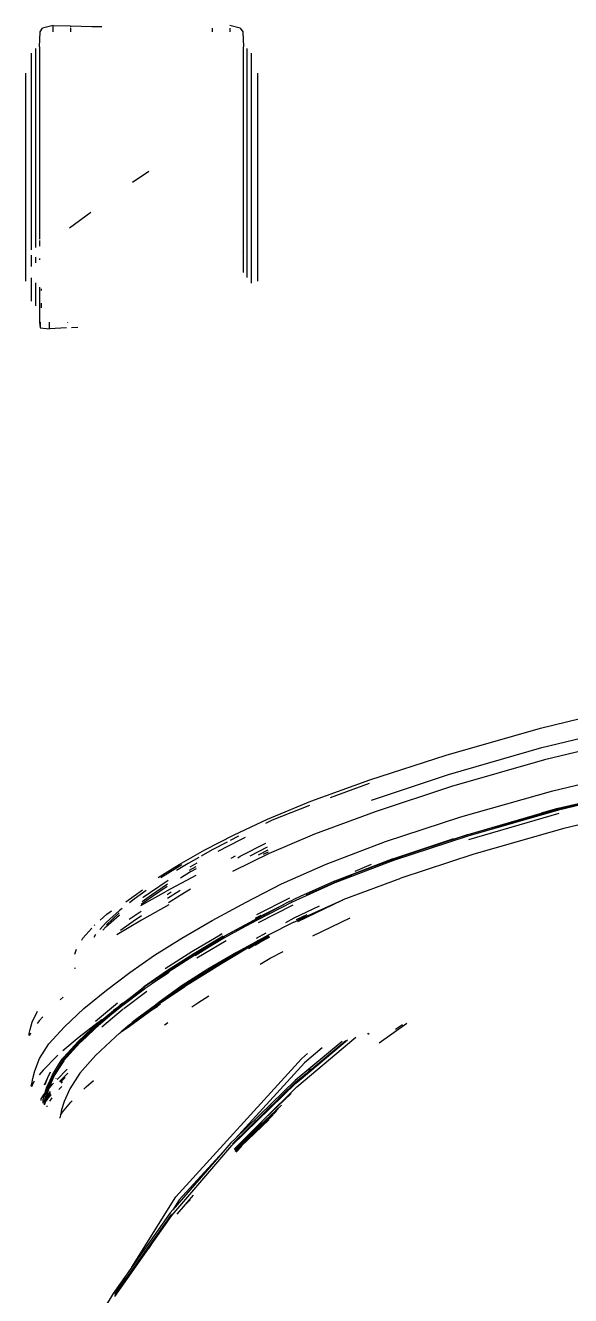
# Model space of a CAD drawing. Header units: millimetres. Extents: x -41292 to 298682, y -22072 to 33155.
# Drawn here: x 27528.4 to 27632.7, y 10889.1 to 11131.9 of the extents above; entities that cross this region are included whole.
import ezdxf

# ---------------------------------------------------------------- set-up
doc = ezdxf.new("R2010")
doc.units = ezdxf.units.MM

# ---------------------------------------------------------------- blocks, each defined once
blk = doc.blocks.new('AHSISHEUD')
for p, q in [((28158.56, 28778.77), (28159.06, 28779.47)), ((28161.06, 28779.97), (28159.06, 28779.47)), ((28161.06, 28779.97), (28164.36, 28779.87)), ((28161.06, 28779.52), (28161.06, 28779.97)), ((28161.06, 28778.77), (28161.06, 28779.47)), ((28164.36, 28779.87), (28168.46, 28779.77)), ((28164.36, 28779.87), (28164.36, 28779.61)), ((28164.36, 28779.47), (28164.36, 28778.77)), ((28168.46, 28779.77), (28170.4, 28779.77)), ((28191.56, 28778.77), (28191.56, 28779.47)), ((28196.86, 28779.47), (28194.86, 28779.97)), ((28194.86, 28779.47), (28194.86, 28778.77)), ((28196.86, 28779.47), (28197.36, 28778.77)), ((28158.46, 28775.87), (28158.56, 28778.77)), ((28197.36, 28778.77), (28197.46, 28775.87)), ((28156.96, 28737.04), (28156.96, 28774.67)), ((28157.76, 28738.6), (28157.76, 28775.57)), ((28158.46, 28775.87), (28158.46, 28739.14)), ((28197.46, 28732.75), (28197.46, 28775.87)), ((28198.16, 28731.79), (28198.16, 28775.57)), ((28198.96, 28774.67), (28198.96, 28730.7)), ((28155.76, 28770.87), (28155.76, 28735.84)), ((28200.16, 28770.87), (28200.16, 28731.07)), ((28179.37, 28752.05), (28176.27, 28749.95)), ((28164.17, 28741.25), (28168.27, 28744.25)), ((28157.76, 28737.52), (28157.76, 28738.53)), ((28158.46, 28738.84), (28158.46, 28737.77)), ((28155.76, 28735.77), (28155.76, 28731.07)), ((28156.96, 28733.88), (28156.96, 28736.04)), ((28157.76, 28734.59), (28157.76, 28735.65)), ((28197.16, 28736.52), (28197.16, 28736.48)), ((28158.46, 28735.41), (28158.46, 28735.18)), ((28156.96, 28727.27), (28156.96, 28731.71)), ((28157.76, 28726.37), (28157.76, 28730.77)), ((28158.46, 28729.95), (28158.46, 28723.27)), ((28158.76, 28729.6), (28158.76, 28729.27)), ((28158.76, 28726.87), (28158.76, 28725.97)), ((28158.46, 28723.27), (28158.56, 28722.17)), ((28158.56, 28723.27), (28158.56, 28722.17)), ((28158.56, 28722.17), (28160.36, 28721.97)), ((28160.36, 28721.97), (28160.36, 28723.27)), ((28163.63, 28722.16), (28160.36, 28721.97)), ((28163.86, 28723.2), (28163.86, 28723.27)), ((28165.79, 28722.21), (28164.59, 28722.19)), ((28254.27, 28645.65), (28264.52, 28648.11)), ((28236.27, 28640.45), (28254.27, 28645.65)), ((28254.57, 28641.95), (28275.37, 28646.95)), ((28275.77, 28644.55), (28255.07, 28639.55)), ((28236.67, 28636.75), (28254.57, 28641.95)), ((28221.67, 28635.75), (28236.27, 28640.45)), ((28255.07, 28639.55), (28237.27, 28634.45)), ((28256.67, 28633.65), (28276.97, 28638.55)), ((28221.97, 28631.85), (28236.67, 28636.75)), ((28210.37, 28631.65), (28221.67, 28635.75)), ((28214.14, 28632.38), (28221.57, 28635.13)), ((28237.27, 28634.45), (28222.67, 28629.65)), ((28239.07, 28628.65), (28256.67, 28633.65)), ((28202.07, 28628.25), (28210.37, 28631.65)), ((28265.9, 28632.17), (28257.67, 28630.25)), ((28264.85, 28631.86), (28257.67, 28630.15)), ((28271.76, 28633.36), (28257.77, 28629.95)), ((28278.67, 28631.15), (28258.77, 28626.45)), ((28210.1, 28630.87), (28202.97, 28628.05)), ((28222.67, 28629.65), (28211.07, 28625.35)), ((28224.67, 28623.95), (28239.07, 28628.65)), ((28257.67, 28630.25), (28240.37, 28625.25)), ((28257.67, 28630.15), (28240.37, 28625.25)), ((28257.77, 28629.95), (28240.37, 28624.95)), ((28240.57, 28624.35), (28257.87, 28629.35)), ((28257.77, 28629.95), (28245.64, 28626.53)), ((28254.51, 28629.44), (28257.63, 28630.34)), ((28195.67, 28625.25), (28202.07, 28628.25)), ((28202.97, 28628.05), (28201.68, 28627.43)), ((28258.77, 28626.45), (28241.57, 28621.55)), ((28190.07, 28622.35), (28195.67, 28625.25)), ((28194.36, 28623.85), (28191.47, 28622.35)), ((28192.61, 28622.09), (28196.97, 28624.35)), ((28196.5, 28624.96), (28194.92, 28624.14)), ((28196.97, 28624.35), (28197.87, 28624.77)), ((28211.07, 28625.35), (28202.37, 28621.65)), ((28213.27, 28619.65), (28224.67, 28623.95)), ((28226.07, 28620.65), (28240.27, 28625.25)), ((28240.27, 28625.25), (28226.07, 28620.55)), ((28226.07, 28620.65), (28237.73, 28624.51)), ((28240.37, 28624.95), (28226.17, 28620.35)), ((28240.37, 28625.25), (28240.27, 28625.25)), ((28185.17, 28619.55), (28190.07, 28622.35)), ((28191.47, 28622.35), (28189.37, 28621.17)), ((28202.37, 28621.65), (28195.37, 28618.25)), ((28196.87, 28621.15), (28201.77, 28623.64)), ((28202, 28622.85), (28198.69, 28621.17)), ((28202.16, 28622.33), (28200.28, 28621.38)), ((28201.34, 28621.52), (28202.27, 28621.99)), ((28241.57, 28621.55), (28227.57, 28616.95)), ((28181.17, 28617.05), (28185.17, 28619.55)), ((28181.67, 28617.05), (28185.67, 28619.55)), ((28186.87, 28619.75), (28184.68, 28618.4)), ((28188.93, 28620.91), (28186.87, 28619.75)), ((28187.17, 28618.45), (28188.46, 28619.18)), ((28187.27, 28619.12), (28188.6, 28619.87)), ((28195.87, 28621.15), (28195.04, 28620.7)), ((28196.37, 28620.87), (28196.87, 28621.15)), ((28204.77, 28615.85), (28213.27, 28619.65)), ((28226.07, 28620.65), (28214.97, 28616.35)), ((28226.07, 28620.55), (28214.97, 28616.35)), ((28226.17, 28620.35), (28214.97, 28616.05)), ((28221.9, 28619.58), (28218.75, 28618.23)), ((28179.67, 28614.25), (28183.07, 28616.55)), ((28188.37, 28617.45), (28182.77, 28614.45)), ((28187.37, 28618.15), (28185.42, 28616.95)), ((28188.44, 28618.75), (28187.37, 28618.15)), ((28218.26, 28617.38), (28214.97, 28616.15)), ((28216.57, 28612.85), (28227.57, 28616.95)), ((28174.97, 28612.45), (28178.17, 28614.75)), ((28178.86, 28614.58), (28176.57, 28612.95)), ((28177.87, 28611.75), (28182.77, 28614.45)), ((28178.29, 28613.3), (28179.67, 28614.25)), ((28179.87, 28613.75), (28182.97, 28615.85)), ((28182.9, 28615.36), (28180.07, 28613.45)), ((28183.67, 28614.25), (28182.88, 28613.75)), ((28182.97, 28613.15), (28185.17, 28614.55)), ((28185.17, 28614.55), (28185.36, 28614.66)), ((28187.36, 28614.82), (28185.37, 28613.65)), ((28197.97, 28612.35), (28204.77, 28615.85)), ((28214.97, 28616.05), (28206.77, 28612.35)), ((28214.87, 28616.35), (28208.31, 28613.43)), ((28214.97, 28616.15), (28209.5, 28613.68)), ((28214.87, 28616.35), (28214.97, 28616.35)), ((28176.57, 28612.95), (28175.67, 28612.24)), ((28180.07, 28613.45), (28177.92, 28611.92)), ((28183.17, 28611.85), (28177.97, 28608.95)), ((28178.08, 28612.52), (28179.87, 28613.75)), ((28178.28, 28613.27), (28178.29, 28613.3)), ((28185.37, 28613.65), (28183.11, 28612.26)), ((28191.47, 28608.85), (28197.97, 28612.35)), ((28199.87, 28609.25), (28205.21, 28611.9)), ((28206.27, 28613.15), (28199.98, 28609.96)), ((28206.77, 28612.35), (28200.07, 28608.95)), ((28200.37, 28608.45), (28206.97, 28611.85)), ((28205.21, 28611.9), (28203.95, 28611.21)), ((28205.67, 28612.15), (28205.21, 28611.9)), ((28206.31, 28612.46), (28205.67, 28612.15)), ((28206.67, 28612.65), (28206.31, 28612.46)), ((28206.31, 28612.46), (28206.57, 28612.65)), ((28206.57, 28612.65), (28206.67, 28612.65)), ((28207.12, 28612.85), (28206.67, 28612.65)), ((28208.31, 28613.43), (28207.12, 28612.85)), ((28207.17, 28609.35), (28212.04, 28611.67)), ((28207.9, 28608.66), (28216.37, 28612.75)), ((28208.57, 28609.25), (28216.37, 28612.75)), ((28216.37, 28612.75), (28216.57, 28612.85)), ((28170.07, 28608.9), (28171.37, 28610.05)), ((28171.17, 28607.65), (28173.67, 28609.85)), ((28173.77, 28610.75), (28171.27, 28608.55)), ((28171.27, 28608.05), (28173.67, 28610.35)), ((28171.37, 28610.05), (28172.26, 28610.73)), ((28173.67, 28609.85), (28173.81, 28609.96)), ((28174.25, 28611.13), (28173.77, 28610.75)), ((28177.91, 28610.59), (28175.62, 28609.02)), ((28176.37, 28608.75), (28177.94, 28609.82)), ((28200.07, 28609.25), (28193.87, 28605.85)), ((28199.82, 28609.32), (28199.87, 28609.35)), ((28199.87, 28609.35), (28200.85, 28609.85)), ((28203.95, 28611.21), (28200.07, 28609.15)), ((28203.95, 28611.21), (28200.07, 28609.25)), ((28205.56, 28608.48), (28207.17, 28609.35)), ((28209.59, 28609.96), (28207.55, 28608.99)), ((28207.57, 28608.75), (28208.57, 28609.25)), ((28209.14, 28609.64), (28208, 28609.1)), ((28208.26, 28609.17), (28208.85, 28609.45)), ((28210.76, 28605.92), (28217.89, 28609.36)), ((28166.77, 28605.45), (28168.44, 28607.37)), ((28168.92, 28607.88), (28169.06, 28608.01)), ((28171.27, 28608.55), (28170, 28607.15)), ((28170.6, 28606.99), (28171.17, 28607.65)), ((28177.97, 28608.95), (28173.27, 28606.15)), ((28173.98, 28607.01), (28176.37, 28608.75)), ((28185.67, 28605.45), (28191.47, 28608.85)), ((28200.07, 28609.15), (28193.87, 28605.85)), ((28197.94, 28607.78), (28194.32, 28605.8)), ((28200.07, 28608.95), (28197.94, 28607.78)), ((28200.09, 28608.91), (28197.94, 28607.78)), ((28207.12, 28608.51), (28202.23, 28606.07)), ((28207.12, 28608.51), (28207.57, 28608.75)), ((28166.58, 28605.13), (28166.77, 28605.45)), ((28168.91, 28605.69), (28169.23, 28606.22)), ((28180.47, 28602.25), (28185.67, 28605.45)), ((28193.37, 28606.25), (28187.57, 28602.85)), ((28187.97, 28602.55), (28193.62, 28605.92)), ((28187.97, 28602.55), (28193.67, 28605.85)), ((28193.77, 28605.75), (28188.17, 28602.45)), ((28193.77, 28605.75), (28188.17, 28602.55)), ((28188.57, 28601.75), (28194.17, 28605.05)), ((28193.83, 28605.63), (28190.97, 28603.85)), ((28193.87, 28605.55), (28190.97, 28603.85)), ((28193.32, 28606.32), (28192.97, 28606.12)), ((28193.27, 28600.75), (28200.47, 28604.95)), ((28193.27, 28600.65), (28200.47, 28604.95)), ((28193.87, 28605.85), (28193.77, 28605.75)), ((28194.32, 28605.8), (28193.87, 28605.55)), ((28200.37, 28605.05), (28195.8, 28602.32)), ((28200.37, 28604.95), (28195.8, 28602.32)), ((28200.37, 28605.05), (28196.17, 28602.75)), ((28198.47, 28603.49), (28200.57, 28604.75)), ((28199.69, 28604.14), (28200.57, 28604.65)), ((28199.97, 28605.45), (28201.85, 28606.47)), ((28202.17, 28606.05), (28200.37, 28605.05)), ((28202.28, 28606), (28200.37, 28604.95)), ((28200.47, 28604.95), (28202.31, 28605.96)), ((28200.57, 28604.75), (28202.47, 28605.77)), ((28200.57, 28604.65), (28202.51, 28605.72)), ((28202.23, 28606.07), (28202.17, 28606.05)), ((28165.21, 28602.42), (28165.55, 28603.39)), ((28175.77, 28598.95), (28180.47, 28602.25)), ((28187.57, 28602.85), (28182.47, 28599.65)), ((28182.97, 28599.35), (28187.97, 28602.55)), ((28188.17, 28602.55), (28183.17, 28599.35)), ((28183.17, 28599.35), (28187.97, 28602.55)), ((28188.17, 28602.45), (28183.17, 28599.35)), ((28188.17, 28602.25), (28183.17, 28599.05)), ((28190.32, 28603.5), (28188.17, 28602.25)), ((28188.27, 28602.25), (28188.2, 28602.21)), ((28190.97, 28603.85), (28188.26, 28602.13)), ((28190.32, 28603.5), (28188.27, 28602.25)), ((28190.97, 28603.85), (28190.32, 28603.5)), ((28196.17, 28602.75), (28190.67, 28599.55)), ((28195.8, 28602.32), (28193.07, 28600.75)), ((28195.8, 28602.32), (28193.17, 28600.75)), ((28202.57, 28601.65), (28205.05, 28602.96)), ((28165.27, 28599.65), (28165.22, 28599.81)), ((28165.3, 28599.65), (28165.27, 28599.65)), ((28190.67, 28599.55), (28185.77, 28596.45)), ((28186.37, 28596.35), (28193.27, 28600.75)), ((28186.37, 28596.35), (28193.27, 28600.65)), ((28193.17, 28600.75), (28190.44, 28599.08)), ((28193.07, 28600.75), (28190.44, 28599.08)), ((28200.69, 28600.52), (28202.57, 28601.65)), ((28171.27, 28595.55), (28175.77, 28598.95)), ((28178.37, 28596.15), (28182.97, 28599.35)), ((28178.37, 28596.15), (28182.97, 28599.25)), ((28182.97, 28599.25), (28178.57, 28596.15)), ((28183.07, 28599.25), (28178.57, 28596.15)), ((28183.17, 28599.05), (28179.97, 28596.75)), ((28183.21, 28599), (28179.97, 28596.75)), ((28183.26, 28598.94), (28179.97, 28596.75)), ((28183.17, 28599.35), (28182.97, 28599.25)), ((28183.17, 28599.35), (28183.07, 28599.25)), ((28190.44, 28599.08), (28186.17, 28596.45)), ((28190.44, 28599.08), (28186.17, 28596.35)), ((28166.97, 28592.05), (28171.27, 28595.55)), ((28174.07, 28592.75), (28178.26, 28596.06)), ((28177.47, 28595.3), (28174.07, 28592.75)), ((28178.57, 28595.75), (28174.17, 28592.45)), ((28178.57, 28595.75), (28174.17, 28592.55)), ((28177.47, 28595.3), (28174.17, 28592.75)), ((28177.27, 28594.95), (28174.17, 28592.75)), ((28174.57, 28592.05), (28178.97, 28595.35)), ((28178.57, 28595.75), (28177.27, 28594.95)), ((28178.47, 28596.05), (28177.47, 28595.3)), ((28178.26, 28596.06), (28178.37, 28596.15)), ((28178.57, 28596.15), (28178.47, 28596.05)), ((28178.67, 28595.85), (28178.57, 28595.75)), ((28179.82, 28596.65), (28178.67, 28595.85)), ((28179.88, 28596.69), (28179.82, 28596.65)), ((28186.17, 28596.35), (28179.87, 28592.05)), ((28179.87, 28591.95), (28186.27, 28596.25)), ((28179.87, 28592.05), (28186.27, 28596.25)), ((28179.97, 28596.75), (28179.88, 28596.69)), ((28185.77, 28596.45), (28181.37, 28593.25)), ((28186.17, 28596.45), (28181.37, 28593.25)), ((28186.27, 28596.25), (28186.37, 28596.35)), ((28163, 28594.21), (28162.41, 28593.69)), ((28173.37, 28593.05), (28169.17, 28589.55)), ((28174.1, 28592.69), (28170.67, 28589.92)), ((28173.43, 28592.21), (28170.67, 28589.92)), ((28174.17, 28592.55), (28171.9, 28590.62)), ((28174.17, 28592.45), (28171.9, 28590.62)), ((28172.64, 28591.65), (28173.87, 28592.65)), ((28173.43, 28592.21), (28172.64, 28591.65)), ((28174.07, 28592.75), (28173.43, 28592.21)), ((28174.1, 28592.69), (28173.43, 28592.21)), ((28173.81, 28592.7), (28173.87, 28592.75)), ((28173.87, 28592.75), (28174.38, 28593.14)), ((28173.87, 28592.65), (28174.07, 28592.75)), ((28174.17, 28592.75), (28174.1, 28592.69)), ((28180.64, 28592.7), (28179.67, 28591.95)), ((28179.87, 28591.75), (28181.63, 28592.91)), ((28179.97, 28591.75), (28181.08, 28592.5)), ((28181.37, 28593.25), (28180.64, 28592.7)), ((28187.57, 28592.35), (28188.77, 28593.15)), ((28188.77, 28593.15), (28190.84, 28594.46)), ((28157.07, 28589.45), (28158.07, 28591.55)), ((28159.1, 28590.45), (28158.37, 28589.65)), ((28163.27, 28588.55), (28166.97, 28592.05)), ((28169.67, 28589.25), (28172.64, 28591.65)), ((28171.9, 28590.62), (28169.97, 28589.05)), ((28170.67, 28589.92), (28169.97, 28589.35)), ((28171.9, 28590.62), (28170.07, 28589.05)), ((28170.32, 28589.92), (28170.13, 28589.72)), ((28170.37, 28588.55), (28174.47, 28591.95)), ((28175.67, 28588.69), (28179.97, 28591.75)), ((28175.67, 28588.69), (28179.87, 28591.75)), ((28176.21, 28589.33), (28179.67, 28591.95)), ((28176.21, 28589.33), (28179.87, 28591.95)), ((28177.07, 28590.05), (28176.21, 28589.33)), ((28179.67, 28591.95), (28177.07, 28590.05)), ((28179.67, 28591.95), (28179.87, 28592.05)), ((28156.47, 28587.25), (28156.67, 28588.05)), ((28156.67, 28588.05), (28157.07, 28589.45)), ((28156.76, 28587.32), (28156.67, 28587.15)), ((28158.37, 28589.65), (28158.02, 28589.18)), ((28160.27, 28585.25), (28163.27, 28588.55)), ((28165.87, 28585.75), (28169.67, 28589.35)), ((28165.87, 28585.65), (28169.67, 28589.25)), ((28169.67, 28589.35), (28166.07, 28586.55)), ((28169.87, 28589.25), (28166.17, 28585.75)), ((28169.87, 28589.25), (28166.17, 28585.85)), ((28169.97, 28589.05), (28166.47, 28585.73)), ((28169.67, 28589.35), (28170.13, 28589.72)), ((28169.97, 28589.35), (28169.87, 28589.25)), ((28170.07, 28589.05), (28170.01, 28589)), ((28173.74, 28587.29), (28173.97, 28587.45)), ((28173.97, 28587.45), (28174.07, 28587.55)), ((28175.67, 28588.89), (28174.07, 28587.55)), ((28174.07, 28587.55), (28175.67, 28588.69)), ((28175.67, 28588.89), (28176.21, 28589.33)), ((28182.38, 28588.88), (28182.47, 28588.95)), ((28182.47, 28588.95), (28183.04, 28589.33)), ((28221.26, 28587.15), (28221.5, 28587.35)), ((28228.75, 28589.17), (28223.46, 28585.42)), ((28227.87, 28588.94), (28226.56, 28588.04)), ((28156.47, 28586.85), (28156.47, 28587.25)), ((28156.57, 28586.85), (28156.47, 28586.85)), ((28156.67, 28587.15), (28156.57, 28586.85)), ((28158.47, 28582.45), (28160.27, 28585.25)), ((28166.07, 28586.55), (28162.94, 28583.93)), ((28163.05, 28582.65), (28165.87, 28585.75)), ((28163.05, 28582.65), (28165.87, 28585.65)), ((28166.17, 28585.45), (28163.07, 28582.05)), ((28166.17, 28585.75), (28163.43, 28582.75)), ((28166.17, 28585.85), (28165.42, 28585)), ((28166.24, 28585.51), (28166.17, 28585.45)), ((28166.27, 28585.55), (28166.24, 28585.51)), ((28166.47, 28585.73), (28166.27, 28585.55)), ((28172.97, 28586.65), (28169.17, 28583.05)), ((28172.97, 28586.65), (28173.74, 28587.29)), ((28216.35, 28585.73), (28207.37, 28578.25)), ((28207.67, 28577.05), (28219, 28586.56)), ((28208.93, 28578.99), (28217.35, 28586.05)), ((28209.7, 28579.82), (28217.06, 28585.95)), ((28221.22, 28587.22), (28221.29, 28587.28)), ((28161.77, 28582.95), (28159.17, 28580.25)), ((28161.96, 28583.11), (28161.77, 28582.95)), ((28162.87, 28582.45), (28163.05, 28582.65)), ((28163.43, 28582.75), (28163.17, 28582.45)), ((28169.17, 28583.05), (28166.17, 28579.65)), ((28208.57, 28582.44), (28209.7, 28583.42)), ((28212.52, 28584.53), (28209.17, 28581.64)), ((28210.08, 28583.75), (28210.11, 28583.78)), ((28157.17, 28578.65), (28157.57, 28580.15)), ((28157.57, 28580.15), (28158.47, 28582.45)), ((28159.17, 28580.25), (28158.4, 28579.33)), ((28160.97, 28579.35), (28162.11, 28581.25)), ((28162.99, 28581.86), (28161.17, 28579.05)), ((28163.07, 28582.35), (28161.27, 28579.45)), ((28161.83, 28578.44), (28163.77, 28580.45)), ((28162.11, 28581.25), (28162.81, 28582.35)), ((28162.11, 28581.25), (28162.77, 28582.35)), ((28162.77, 28582.35), (28162.81, 28582.35)), ((28162.81, 28582.35), (28162.87, 28582.45)), ((28163.07, 28582.05), (28162.99, 28581.86)), ((28163.09, 28582.02), (28162.99, 28581.86)), ((28163.17, 28582.45), (28163.07, 28582.35)), ((28184.57, 28556.04), (28208.57, 28582.44)), ((28209.17, 28581.64), (28195.87, 28567.13)), ((28210.27, 28580.44), (28209.7, 28579.82)), ((28156.87, 28577.25), (28156.97, 28577.65)), ((28156.97, 28577.65), (28157.17, 28578.65)), ((28157.47, 28578.12), (28157.07, 28577.45)), ((28160.01, 28578.75), (28159.37, 28577.35)), ((28160.01, 28578.75), (28159.47, 28577.45)), ((28159.87, 28577.05), (28160.49, 28578.35)), ((28159.97, 28577.15), (28160.49, 28578.35)), ((28160.41, 28579.71), (28160.01, 28578.75)), ((28161.17, 28579.35), (28160.17, 28577.05)), ((28161.17, 28579.05), (28160.17, 28576.75)), ((28161.27, 28579.45), (28160.27, 28577.15)), ((28161.21, 28579.01), (28160.27, 28576.85)), ((28160.47, 28579.75), (28160.41, 28579.71)), ((28160.47, 28579.85), (28160.47, 28579.75)), ((28160.49, 28578.35), (28160.94, 28579.38)), ((28160.49, 28578.35), (28160.97, 28579.35)), ((28160.97, 28577.55), (28161.15, 28577.74)), ((28161.27, 28579.45), (28161.17, 28579.35)), ((28161.64, 28578.59), (28161.67, 28578.65)), ((28163.88, 28579.66), (28162.29, 28578.06)), ((28162.45, 28577.93), (28163.36, 28578.84)), ((28162.62, 28577.79), (28162.84, 28578.02)), ((28166.17, 28579.65), (28164.27, 28576.65)), ((28167.37, 28577.05), (28168.78, 28578.3)), ((28195.27, 28565.85), (28207.47, 28577.75)), ((28195.37, 28566.15), (28207.57, 28578.05)), ((28207.37, 28578.25), (28195.87, 28567.13)), ((28207.47, 28577.75), (28208.87, 28578.92)), ((28207.57, 28578.05), (28209.7, 28579.82)), ((28208.93, 28578.99), (28208.87, 28578.92)), ((28156.97, 28577.15), (28156.87, 28577.25)), ((28157.07, 28577.45), (28156.97, 28577.15)), ((28158.77, 28574.75), (28159.37, 28575.65)), ((28159.17, 28574.55), (28159.37, 28575.45)), ((28159.3, 28574.78), (28159.47, 28575.55)), ((28159.37, 28575.65), (28159.47, 28575.77)), ((28159.37, 28575.45), (28159.47, 28575.77)), ((28159.47, 28575.77), (28159.87, 28577.05)), ((28159.47, 28575.55), (28159.58, 28575.9)), ((28159.47, 28575.77), (28159.58, 28575.9)), ((28159.67, 28575.45), (28159.52, 28574.77)), ((28159.58, 28575.9), (28159.97, 28577.15)), ((28159.58, 28575.9), (28159.95, 28576.33)), ((28159.95, 28576.33), (28159.67, 28575.45)), ((28159.71, 28575.27), (28159.67, 28575.15)), ((28159.77, 28575.55), (28159.71, 28575.27)), ((28160.21, 28576.64), (28159.77, 28575.25)), ((28160.06, 28576.46), (28159.77, 28575.55)), ((28159.87, 28575.25), (28159.77, 28575.15)), ((28159.77, 28575.25), (28159.77, 28575.15)), ((28160.34, 28575.84), (28159.87, 28575.25)), ((28160.17, 28577.05), (28159.95, 28576.33)), ((28159.95, 28576.33), (28160.06, 28576.46)), ((28160.1, 28576.51), (28160.06, 28576.46)), ((28160.07, 28575.15), (28160.16, 28575.27)), ((28160.17, 28576.75), (28160.1, 28576.51)), ((28160.1, 28576.51), (28160.21, 28576.64)), ((28160.16, 28575.27), (28160.17, 28575.35)), ((28160.27, 28577.15), (28160.17, 28576.75)), ((28160.17, 28575.07), (28160.64, 28575.63)), ((28160.17, 28574.95), (28160.66, 28575.56)), ((28160.17, 28575.07), (28160.31, 28575.51)), ((28160.17, 28575.35), (28160.2, 28575.39)), ((28160.2, 28575.39), (28160.34, 28575.84)), ((28160.2, 28575.39), (28160.31, 28575.51)), ((28160.21, 28576.64), (28160.97, 28577.55)), ((28160.27, 28576.85), (28160.21, 28576.64)), ((28160.31, 28575.51), (28160.45, 28575.98)), ((28160.31, 28575.51), (28160.58, 28575.84)), ((28160.31, 28575.51), (28160.59, 28575.81)), ((28160.34, 28575.84), (28160.47, 28576.25)), ((28160.45, 28575.98), (28160.34, 28575.84)), ((28160.52, 28576.06), (28160.45, 28575.98)), ((28160.52, 28576.06), (28160.5, 28576.13)), ((28162.76, 28577.11), (28162.17, 28576.54)), ((28164.27, 28576.65), (28163.17, 28574.25)), ((28166.95, 28576.63), (28167.37, 28577.05)), ((28201.51, 28570.94), (28207.67, 28577.05)), ((28201.51, 28570.94), (28206.63, 28575.81)), ((28158.77, 28574.45), (28158.77, 28574.75)), ((28159.17, 28574.25), (28159.17, 28574.55)), ((28159.27, 28574.35), (28159.17, 28574.25)), ((28159.17, 28573.95), (28159.17, 28574.25)), ((28159.4, 28574.55), (28159.27, 28574.4)), ((28159.27, 28574.4), (28159.27, 28574.55)), ((28159.37, 28574.55), (28159.27, 28574.4)), ((28159.27, 28574.4), (28159.27, 28574.35)), ((28159.27, 28574.05), (28159.27, 28574.35)), ((28159.37, 28573.75), (28159.47, 28573.95)), ((28159.37, 28573.75), (28159.37, 28573.65)), ((28159.47, 28574.55), (28159.52, 28574.77)), ((28159.57, 28574.65), (28159.47, 28574.25)), ((28159.47, 28574.55), (28159.47, 28574.25)), ((28159.47, 28574.25), (28159.57, 28574.35)), ((28159.57, 28574.35), (28159.47, 28574.05)), ((28159.47, 28574.05), (28159.47, 28574.25)), ((28159.47, 28574.05), (28159.5, 28574)), ((28159.5, 28574), (28159.47, 28573.95)), ((28159.47, 28573.95), (28159.47, 28573.85)), ((28159.47, 28573.85), (28159.47, 28573.75)), ((28159.5, 28574), (28159.57, 28574.05)), ((28159.6, 28574.85), (28159.52, 28574.77)), ((28159.57, 28574.15), (28160.07, 28574.95)), ((28159.6, 28574.85), (28159.57, 28574.65)), ((28159.57, 28574.65), (28159.57, 28574.4)), ((28159.57, 28574.15), (28159.97, 28574.65)), ((28159.57, 28574.4), (28159.59, 28574.42)), ((28159.57, 28574.35), (28159.57, 28574.4)), ((28159.57, 28574.15), (28159.57, 28574.35)), ((28159.57, 28574.15), (28159.57, 28574.05)), ((28159.59, 28574.42), (28160.07, 28575.15)), ((28159.72, 28575.02), (28159.59, 28574.42)), ((28159.62, 28574.87), (28159.6, 28574.85)), ((28159.64, 28574.95), (28159.62, 28574.92)), ((28159.62, 28574.92), (28159.62, 28574.87)), ((28159.67, 28575.15), (28159.64, 28574.95)), ((28159.72, 28575.02), (28159.64, 28574.95)), ((28159.74, 28575.1), (28159.72, 28575.02)), ((28159.77, 28575.15), (28159.74, 28575.1)), ((28159.87, 28573.45), (28159.87, 28573.25)), ((28159.97, 28574.65), (28160.07, 28574.95)), ((28159.97, 28574.65), (28160.07, 28574.75)), ((28160.07, 28574.95), (28160.07, 28575.15)), ((28160.07, 28574.95), (28160.17, 28575.07)), ((28160.07, 28574.75), (28160.1, 28574.84)), ((28160.1, 28574.84), (28160.17, 28574.95)), ((28160.17, 28574.95), (28160.17, 28575.07)), ((28160.84, 28574.93), (28160.37, 28574.35)), ((28163.17, 28574.25), (28162.67, 28572.65)), ((28162.87, 28572.25), (28164.47, 28574.15)), ((28164.47, 28574.15), (28164.7, 28574.38)), ((28204.18, 28572.89), (28197.05, 28566.11)), ((28204.74, 28573.56), (28198.42, 28567.6)), ((28162.37, 28571.15), (28162.27, 28571.05)), ((28162.47, 28571.65), (28162.37, 28571.15)), ((28162.67, 28572.65), (28162.47, 28571.65)), ((28162.47, 28571.65), (28162.87, 28572.25)), ((28195.67, 28565.15), (28201.42, 28570.85)), ((28196.87, 28565.85), (28203.79, 28572.43)), ((28196.87, 28565.75), (28203.15, 28571.68)), ((28196.97, 28565.75), (28203.15, 28571.68)), ((28196.97, 28565.65), (28202.36, 28570.74)), ((28201.42, 28570.85), (28198.42, 28567.6)), ((28201.42, 28570.85), (28201.51, 28570.94)), ((28183.77, 28552.45), (28195.27, 28565.85)), ((28195.07, 28566.35), (28193.5, 28564.54)), ((28195.87, 28567.13), (28195.07, 28566.35)), ((28196.67, 28565.95), (28195.8, 28564.96)), ((28196.77, 28565.85), (28195.88, 28564.85)), ((28195.93, 28564.78), (28196.87, 28565.85)), ((28195.97, 28564.72), (28196.87, 28565.75)), ((28196.01, 28564.66), (28196.97, 28565.75)), ((28196.05, 28564.6), (28196.97, 28565.65)), ((28197.17, 28565.75), (28196.09, 28564.54)), ((28198.42, 28567.6), (28196.67, 28565.95)), ((28197.05, 28566.11), (28196.77, 28565.85)), ((28198.42, 28567.6), (28197.05, 28566.11)), ((28193.5, 28564.54), (28183.97, 28553.52)), ((28193.5, 28564.54), (28185.17, 28555.44)), ((28176.12, 28542.56), (28184.57, 28556.04)), ((28186.37, 28554.54), (28187.92, 28556.36)), ((28183.97, 28553.52), (28183.47, 28552.95)), ((28185.17, 28555.44), (28183.97, 28553.52)), ((28184.77, 28552.75), (28186.37, 28554.54)), ((28187.25, 28555.49), (28186.37, 28554.54)), ((28172.98, 28537.55), (28183.77, 28552.75)), ((28183.47, 28552.95), (28176.12, 28542.56)), ((28179.37, 28546.2), (28183.77, 28552.45)), ((28172.87, 28536.95), (28179.37, 28546.2)), ((28180.55, 28548.08), (28179.37, 28546.2)), ((28176.12, 28542.56), (28172.57, 28537.55)), ((28172.98, 28537.55), (28174.91, 28540.64)), ((28172.57, 28537.55), (28162.57, 28521.15)), ((28172.87, 28537.35), (28172.98, 28537.55))]:
    blk.add_line(p, q)

msp = doc.modelspace()

# ---------------------------------------------------------------- block references
msp.add_blockref('AHSISHEUD', (-627.37, -17648.09))

doc.saveas('drawing.dxf')
